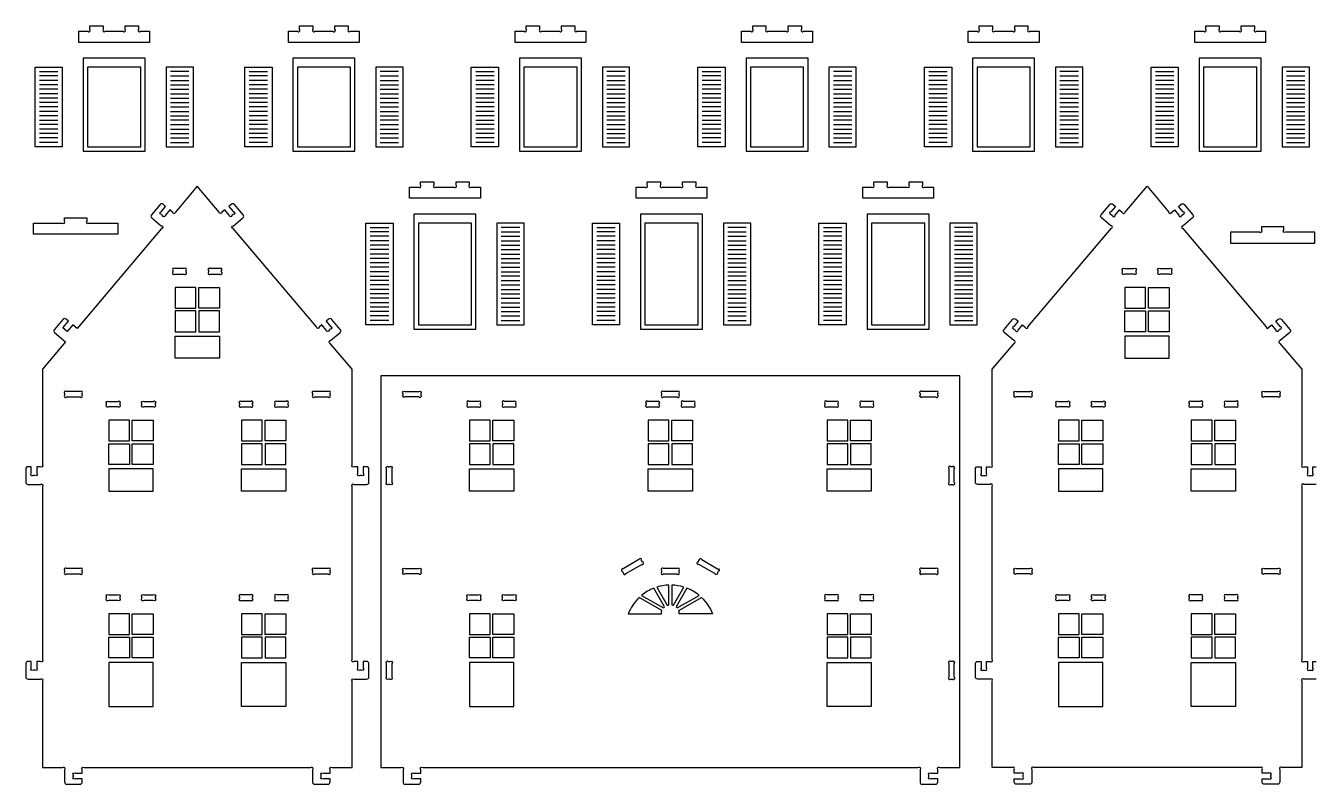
# Model space of a CAD drawing. Extents: x 7608.8 to 7696.2, y 648.4 to 713.
# Drawn here: x 7608.8 to 7667.1, y 678.5 to 712.8 of the extents above; entities that cross this region are included whole.
import ezdxf

# ---------------------------------------------------------------- set-up
doc = ezdxf.new("R2010")
doc.units = 0
doc.header["$MEASUREMENT"] = 0
doc.layers.add('LAYER1', color=18, linetype='CONTINUOUS')

msp = doc.modelspace()

# ---------------------------------------------------------------- linework, layer by layer
at = {"layer": 'LAYER1'}
for points in [[(7611.188, 712.058), (7611.188, 712.558), (7611.6, 712.558, 1), (7611.688, 712.647), (7611.688, 712.808), (7612.288, 712.808), (7612.288, 712.647, 1), (7612.376, 712.558), (7613.2, 712.558, 1), (7613.288, 712.647), (7613.288, 712.808), (7613.888, 712.808), (7613.888, 712.647, 1), (7613.976, 712.558), (7614.388, 712.558), (7614.388, 712.058)], [(7620.664, 712.058), (7620.664, 712.558), (7621.075, 712.558, 1), (7621.164, 712.647), (7621.164, 712.808), (7621.764, 712.808), (7621.764, 712.647, 1), (7621.852, 712.558), (7622.675, 712.558, 1), (7622.764, 712.647), (7622.764, 712.808), (7623.364, 712.808), (7623.364, 712.647, 1), (7623.452, 712.558), (7623.864, 712.558), (7623.864, 712.058)], [(7630.901, 712.058), (7630.901, 712.558), (7631.313, 712.558, 1), (7631.401, 712.647), (7631.401, 712.808), (7632.001, 712.808), (7632.001, 712.647, 1), (7632.09, 712.558), (7632.913, 712.558, 1), (7633.001, 712.647), (7633.001, 712.808), (7633.601, 712.808), (7633.601, 712.647, 1), (7633.69, 712.558), (7634.101, 712.558), (7634.101, 712.058)], [(7641.139, 712.058), (7641.139, 712.558), (7641.55, 712.558, 1), (7641.639, 712.647), (7641.639, 712.808), (7642.239, 712.808), (7642.239, 712.647, 1), (7642.327, 712.558), (7643.15, 712.558, 1), (7643.239, 712.647), (7643.239, 712.808), (7643.839, 712.808), (7643.839, 712.647, 1), (7643.927, 712.558), (7644.339, 712.558), (7644.339, 712.058)], [(7651.376, 712.058), (7651.376, 712.558), (7651.788, 712.558, 1), (7651.876, 712.647), (7651.876, 712.808), (7652.476, 712.808), (7652.476, 712.647, 1), (7652.565, 712.558), (7653.388, 712.558, 1), (7653.476, 712.647), (7653.476, 712.808), (7654.076, 712.808), (7654.076, 712.647, 1), (7654.165, 712.558), (7654.576, 712.558), (7654.576, 712.058)], [(7661.614, 712.058), (7661.614, 712.558), (7662.025, 712.558, 1), (7662.114, 712.647), (7662.114, 712.808), (7662.714, 712.808), (7662.714, 712.647, 1), (7662.802, 712.558), (7663.625, 712.558, 1), (7663.714, 712.647), (7663.714, 712.808), (7664.314, 712.808), (7664.314, 712.647, 1), (7664.402, 712.558), (7664.814, 712.558), (7664.814, 712.058)], [(7609.544, 697.283), (7609.544, 692.971, -1), (7609.455, 692.883), (7609.294, 692.883), (7609.294, 692.571, -1), (7609.205, 692.483), (7609.132, 692.483, -1), (7609.044, 692.571), (7609.044, 692.883), (7608.894, 692.883, 0.414214), (7608.794, 692.783), (7608.794, 692.183, 0.414214), (7608.894, 692.083), (7609.455, 692.083, -1), (7609.544, 691.994), (7609.544, 684.171, -1), (7609.455, 684.083), (7609.294, 684.083), (7609.294, 683.771, -1), (7609.205, 683.683), (7609.132, 683.683, -1), (7609.044, 683.771), (7609.044, 684.083), (7608.894, 684.083, 0.414214), (7608.794, 683.983), (7608.794, 683.383, 0.414214), (7608.894, 683.283), (7609.455, 683.283, -1), (7609.544, 683.194), (7609.544, 679.283), (7610.455, 679.283, -1), (7610.544, 679.194), (7610.544, 678.633, 0.414214), (7610.644, 678.533), (7611.244, 678.533, 0.414214), (7611.344, 678.633), (7611.344, 678.783), (7611.032, 678.783, -1), (7610.944, 678.871), (7610.944, 678.944, -1), (7611.032, 679.033), (7611.344, 679.033), (7611.344, 679.194, -1), (7611.432, 679.283), (7621.655, 679.283, -1), (7621.744, 679.194), (7621.744, 678.633, 0.414214), (7621.844, 678.533), (7622.444, 678.533, 0.414214), (7622.544, 678.633), (7622.544, 678.783), (7622.232, 678.783, -1), (7622.144, 678.871), (7622.144, 678.944, -1), (7622.232, 679.033), (7622.544, 679.033), (7622.544, 679.194, -1), (7622.632, 679.283), (7623.544, 679.283), (7623.544, 683.194, -1), (7623.632, 683.283), (7624.194, 683.283, 0.414214), (7624.294, 683.383), (7624.294, 683.983, 0.414214), (7624.194, 684.083), (7624.044, 684.083), (7624.044, 683.771, -1), (7623.955, 683.683), (7623.882, 683.683, -1), (7623.794, 683.771), (7623.794, 684.083), (7623.632, 684.083, -1), (7623.544, 684.171), (7623.544, 691.994, -1), (7623.632, 692.083), (7624.194, 692.083, 0.414214), (7624.294, 692.183), (7624.294, 692.783, 0.414214), (7624.194, 692.883), (7624.044, 692.883), (7624.044, 692.571, -1), (7623.955, 692.483), (7623.882, 692.483, -1), (7623.794, 692.571), (7623.794, 692.883), (7623.632, 692.883, -1), (7623.544, 692.971), (7623.544, 697.283), (7622.552, 698.455, -1), (7622.563, 698.58), (7622.991, 698.942, 0.414214), (7623.003, 699.083), (7622.616, 699.542, 0.414214), (7622.475, 699.553), (7622.36, 699.457), (7622.562, 699.219, -1), (7622.551, 699.094), (7622.495, 699.047, -1), (7622.371, 699.057), (7622.169, 699.295), (7622.046, 699.191, -1), (7621.922, 699.201), (7618.166, 703.644, -1), (7618.176, 703.768), (7618.605, 704.131, 0.414214), (7618.617, 704.272), (7618.229, 704.73, 0.414214), (7618.088, 704.742), (7617.974, 704.645), (7618.175, 704.407, -1), (7618.165, 704.282), (7618.109, 704.235, -1), (7617.984, 704.246), (7617.783, 704.484), (7617.659, 704.379, -1), (7617.535, 704.39), (7616.544, 705.562), (7615.552, 704.39, -1), (7615.428, 704.379), (7615.304, 704.484), (7615.103, 704.246, -1), (7614.978, 704.235), (7614.923, 704.282, -1), (7614.912, 704.407), (7615.113, 704.645), (7614.999, 704.742, 0.414214), (7614.858, 704.73), (7614.47, 704.272, 0.414214), (7614.482, 704.131), (7614.911, 703.768, -1), (7614.922, 703.644), (7611.108, 699.134), (7610.918, 699.295), (7610.659, 698.99), (7610.468, 699.151), (7610.727, 699.457), (7610.612, 699.553, 0.414214), (7610.471, 699.542), (7610.084, 699.083, 0.414214), (7610.096, 698.942), (7610.592, 698.523)], [(7626.134, 705.013), (7626.134, 705.513), (7626.546, 705.513, 1), (7626.634, 705.602), (7626.634, 705.763), (7627.234, 705.763), (7627.234, 705.602, 1), (7627.322, 705.513), (7628.146, 705.513, 1), (7628.234, 705.602), (7628.234, 705.763), (7628.834, 705.763), (7628.834, 705.602, 1), (7628.922, 705.513), (7629.334, 705.513), (7629.334, 705.013)], [(7636.371, 705.013), (7636.371, 705.513), (7636.783, 705.513, 1), (7636.871, 705.602), (7636.871, 705.763), (7637.471, 705.763), (7637.471, 705.602, 1), (7637.56, 705.513), (7638.383, 705.513, 1), (7638.471, 705.602), (7638.471, 705.763), (7639.071, 705.763), (7639.071, 705.602, 1), (7639.16, 705.513), (7639.571, 705.513), (7639.571, 705.013)], [(7646.609, 705.013), (7646.609, 705.513), (7647.02, 705.513, 1), (7647.109, 705.602), (7647.109, 705.763), (7647.709, 705.763), (7647.709, 705.602, 1), (7647.797, 705.513), (7648.62, 705.513, 1), (7648.709, 705.602), (7648.709, 705.763), (7649.309, 705.763), (7649.309, 705.602, 1), (7649.397, 705.513), (7649.809, 705.513), (7649.809, 705.013)], [(7609.14, 703.886), (7610.457, 703.886, 1), (7610.546, 703.974), (7610.546, 704.136), (7611.546, 704.136), (7611.546, 703.974, 1), (7611.634, 703.886), (7612.951, 703.886), (7612.951, 703.386), (7609.14, 703.386)], [(7667.036, 703.477), (7665.719, 703.477, -1), (7665.631, 703.566), (7665.631, 703.727), (7664.631, 703.727), (7664.631, 703.566, -1), (7664.542, 703.477), (7663.225, 703.477), (7663.225, 702.977), (7667.036, 702.977)], [(7615.532, 701.583), (7615.955, 701.583, 1), (7616.044, 701.671), (7616.044, 701.744, 1), (7615.955, 701.833), (7615.532, 701.833, 1), (7615.444, 701.744), (7615.444, 701.671, 1)], [(7617.132, 701.583), (7617.555, 701.583, 1), (7617.644, 701.671), (7617.644, 701.744, 1), (7617.555, 701.833), (7617.132, 701.833, 1), (7617.044, 701.744), (7617.044, 701.671, 1)], [(7658.443, 701.833), (7658.866, 701.833, -1), (7658.955, 701.744), (7658.955, 701.671, -1), (7658.866, 701.583), (7658.443, 701.583, -1), (7658.355, 701.671), (7658.355, 701.744, -1)], [(7660.043, 701.833), (7660.466, 701.833, -1), (7660.555, 701.744), (7660.555, 701.671, -1), (7660.466, 701.583), (7660.043, 701.583, -1), (7659.955, 701.671), (7659.955, 701.744, -1)], [(7649.898, 678.533, 0.414214), (7649.998, 678.633), (7649.998, 678.783), (7649.687, 678.783, -1), (7649.598, 678.871), (7649.598, 678.944, -1), (7649.687, 679.033), (7649.998, 679.033), (7649.998, 679.194, -1), (7650.087, 679.283), (7650.998, 679.283), (7650.998, 696.987), (7624.838, 696.987), (7624.838, 679.283), (7625.75, 679.283, -1), (7625.838, 679.194), (7625.838, 678.633, 0.414214), (7625.938, 678.533), (7626.538, 678.533, 0.414214), (7626.638, 678.633), (7626.638, 678.783), (7626.327, 678.783, -1), (7626.238, 678.871), (7626.238, 678.944, -1), (7626.327, 679.033), (7626.638, 679.033), (7626.638, 679.194, -1), (7626.727, 679.283), (7649.11, 679.283, -1), (7649.198, 679.194), (7649.198, 678.633, 0.414214), (7649.298, 678.533)], [(7610.632, 696.033), (7611.255, 696.033, 1), (7611.344, 696.121), (7611.344, 696.194, 1), (7611.255, 696.283), (7610.632, 696.283, 1), (7610.544, 696.194), (7610.544, 696.121, 1)], [(7621.744, 696.194), (7621.744, 696.121, 1), (7621.832, 696.033), (7622.455, 696.033, 1), (7622.544, 696.121), (7622.544, 696.194, 1), (7622.455, 696.283), (7621.832, 696.283, 1)], [(7626.55, 696.033), (7625.927, 696.033, -1), (7625.838, 696.121), (7625.838, 696.194, -1), (7625.927, 696.283), (7626.55, 696.283, -1), (7626.638, 696.194), (7626.638, 696.121, -1)], [(7637.607, 696.033), (7638.23, 696.033, 1), (7638.318, 696.121), (7638.318, 696.194, 1), (7638.23, 696.283), (7637.607, 696.283, 1), (7637.518, 696.194), (7637.518, 696.121, 1)], [(7649.287, 696.033), (7649.91, 696.033, 1), (7649.998, 696.121), (7649.998, 696.194, 1), (7649.91, 696.283), (7649.287, 696.283, 1), (7649.198, 696.194), (7649.198, 696.121, 1)], [(7654.166, 696.033), (7653.543, 696.033, -1), (7653.455, 696.121), (7653.455, 696.194, -1), (7653.543, 696.283), (7654.166, 696.283, -1), (7654.255, 696.194), (7654.255, 696.121, -1)], [(7664.743, 696.283), (7665.366, 696.283, -1), (7665.455, 696.194), (7665.455, 696.121, -1), (7665.366, 696.033), (7664.743, 696.033, -1), (7664.655, 696.121), (7664.655, 696.194, -1)], [(7612.532, 695.833), (7612.955, 695.833, -1), (7613.044, 695.744), (7613.044, 695.671, -1), (7612.955, 695.583), (7612.532, 695.583, -1), (7612.444, 695.671), (7612.444, 695.744, -1)], [(7614.132, 695.833), (7614.555, 695.833, -1), (7614.644, 695.744), (7614.644, 695.671, -1), (7614.555, 695.583), (7614.132, 695.583, -1), (7614.044, 695.671), (7614.044, 695.744, -1)], [(7618.532, 695.583), (7618.955, 695.583, 1), (7619.044, 695.671), (7619.044, 695.744, 1), (7618.955, 695.833), (7618.532, 695.833, 1), (7618.444, 695.744), (7618.444, 695.671, 1)], [(7620.132, 695.583), (7620.555, 695.583, 1), (7620.644, 695.671), (7620.644, 695.744, 1), (7620.555, 695.833), (7620.132, 695.833, 1), (7620.044, 695.744), (7620.044, 695.671, 1)], [(7628.827, 695.583), (7629.25, 695.583, 1), (7629.338, 695.671), (7629.338, 695.744, 1), (7629.25, 695.833), (7628.827, 695.833, 1), (7628.738, 695.744), (7628.738, 695.671, 1)], [(7630.427, 695.583), (7630.85, 695.583, 1), (7630.938, 695.671), (7630.938, 695.744, 1), (7630.85, 695.833), (7630.427, 695.833, 1), (7630.338, 695.744), (7630.338, 695.671, 1)], [(7636.907, 695.583), (7637.33, 695.583, 1), (7637.418, 695.671), (7637.418, 695.744, 1), (7637.33, 695.833), (7636.907, 695.833, 1), (7636.818, 695.744), (7636.818, 695.671, 1)], [(7638.507, 695.583), (7638.93, 695.583, 1), (7639.018, 695.671), (7639.018, 695.744, 1), (7638.93, 695.833), (7638.507, 695.833, 1), (7638.418, 695.744), (7638.418, 695.671, 1)], [(7644.898, 695.744), (7644.898, 695.671, 1), (7644.987, 695.583), (7645.41, 695.583, 1), (7645.498, 695.671), (7645.498, 695.744, 1), (7645.41, 695.833), (7644.987, 695.833, 1)], [(7646.587, 695.583), (7647.01, 695.583, 1), (7647.098, 695.671), (7647.098, 695.744, 1), (7647.01, 695.833), (7646.587, 695.833, 1), (7646.498, 695.744), (7646.498, 695.671, 1)], [(7655.443, 695.833), (7655.866, 695.833, -1), (7655.955, 695.744), (7655.955, 695.671, -1), (7655.866, 695.583), (7655.443, 695.583, -1), (7655.355, 695.671), (7655.355, 695.744, -1)], [(7657.043, 695.833), (7657.466, 695.833, -1), (7657.555, 695.744), (7657.555, 695.671, -1), (7657.466, 695.583), (7657.043, 695.583, -1), (7656.955, 695.671), (7656.955, 695.744, -1)], [(7661.443, 695.583), (7661.866, 695.583, 1), (7661.955, 695.671), (7661.955, 695.744, 1), (7661.866, 695.833), (7661.443, 695.833, 1), (7661.355, 695.744), (7661.355, 695.671, 1)], [(7663.043, 695.583), (7663.466, 695.583, 1), (7663.555, 695.671), (7663.555, 695.744, 1), (7663.466, 695.833), (7663.043, 695.833, 1), (7662.955, 695.744), (7662.955, 695.671, 1)], [(7625.338, 692.794), (7625.338, 692.171, -1), (7625.25, 692.083), (7625.177, 692.083, -1), (7625.088, 692.171), (7625.088, 692.794, -1), (7625.177, 692.883), (7625.25, 692.883, -1)], [(7650.498, 692.794), (7650.498, 692.171, 1), (7650.587, 692.083), (7650.66, 692.083, 1), (7650.748, 692.171), (7650.748, 692.794, 1), (7650.66, 692.883), (7650.587, 692.883, 1)], [(7636.5, 688.682), (7635.787, 688.271, 1), (7635.754, 688.15), (7635.791, 688.087, 1), (7635.912, 688.054), (7636.625, 688.466, 1), (7636.657, 688.587), (7636.621, 688.65, 1)], [(7639.337, 688.682), (7640.05, 688.271, -1), (7640.082, 688.15), (7640.046, 688.087, -1), (7639.925, 688.054), (7639.212, 688.466, -1), (7639.179, 688.587), (7639.216, 688.65, -1)], [(7610.632, 688.033), (7611.255, 688.033, 1), (7611.344, 688.121), (7611.344, 688.194, 1), (7611.255, 688.283), (7610.632, 688.283, 1), (7610.544, 688.194), (7610.544, 688.121, 1)], [(7621.744, 688.194), (7621.744, 688.121, 1), (7621.832, 688.033), (7622.455, 688.033, 1), (7622.544, 688.121), (7622.544, 688.194, 1), (7622.455, 688.283), (7621.832, 688.283, 1)], [(7626.55, 688.033), (7625.927, 688.033, -1), (7625.838, 688.121), (7625.838, 688.194, -1), (7625.927, 688.283), (7626.55, 688.283, -1), (7626.638, 688.194), (7626.638, 688.121, -1)], [(7637.607, 688.033), (7638.23, 688.033, 1), (7638.318, 688.121), (7638.318, 688.194, 1), (7638.23, 688.283), (7637.607, 688.283, 1), (7637.518, 688.194), (7637.518, 688.121, 1)], [(7649.287, 688.033), (7649.91, 688.033, 1), (7649.998, 688.121), (7649.998, 688.194, 1), (7649.91, 688.283), (7649.287, 688.283, 1), (7649.198, 688.194), (7649.198, 688.121, 1)], [(7653.543, 688.283), (7654.166, 688.283, -1), (7654.255, 688.194), (7654.255, 688.121, -1), (7654.166, 688.033), (7653.543, 688.033, -1), (7653.455, 688.121), (7653.455, 688.194, -1)], [(7664.743, 688.283), (7665.366, 688.283, -1), (7665.455, 688.194), (7665.455, 688.121, -1), (7665.366, 688.033), (7664.743, 688.033, -1), (7664.655, 688.121), (7664.655, 688.194, -1)], [(7637.78, 686.618, -0.044025), (7637.848, 686.637), (7637.848, 687.532, 0.067701), (7637.306, 687.439)], [(7637.988, 687.532), (7637.988, 686.637, -0.044025), (7638.057, 686.618), (7638.531, 687.439, 0.067701)], [(7612.532, 687.088), (7612.955, 687.088, -1), (7613.044, 687), (7613.044, 686.926, -1), (7612.955, 686.838), (7612.532, 686.838, -1), (7612.444, 686.926), (7612.444, 687, -1)], [(7614.132, 687.088), (7614.555, 687.088, -1), (7614.644, 687), (7614.644, 686.926, -1), (7614.555, 686.838), (7614.132, 686.838, -1), (7614.044, 686.926), (7614.044, 687, -1)], [(7618.532, 686.838), (7618.955, 686.838, 1), (7619.044, 686.926), (7619.044, 687, 1), (7618.955, 687.088), (7618.532, 687.088, 1), (7618.444, 687), (7618.444, 686.926, 1)], [(7620.555, 687.088), (7620.132, 687.088, 1), (7620.044, 687), (7620.044, 686.926, 1), (7620.132, 686.838), (7620.555, 686.838, 1), (7620.644, 686.926), (7620.644, 687, 1)], [(7628.827, 687.088), (7629.25, 687.088, -1), (7629.338, 687), (7629.338, 686.926, -1), (7629.25, 686.838), (7628.827, 686.838, -1), (7628.738, 686.926), (7628.738, 687, -1)], [(7630.427, 687.088), (7630.85, 687.088, -1), (7630.938, 687), (7630.938, 686.926, -1), (7630.85, 686.838), (7630.427, 686.838, -1), (7630.338, 686.926), (7630.338, 687, -1)], [(7637.538, 686.377), (7636.511, 686.97, 0.109311), (7636.018, 686.238), (7637.514, 686.238, -0.087672)], [(7636.621, 687.068), (7637.608, 686.498, -0.044025), (7637.658, 686.548), (7637.172, 687.391, 0.078675)], [(7638.665, 687.391), (7638.178, 686.548, -0.044025), (7638.229, 686.498), (7639.215, 687.068, 0.078675)], [(7639.818, 686.238), (7638.323, 686.238, 0.087672), (7638.299, 686.377), (7639.326, 686.97, -0.109311)], [(7645.41, 687.088), (7644.987, 687.088, 1), (7644.898, 687), (7644.898, 686.926, 1), (7644.987, 686.838), (7645.41, 686.838, 1), (7645.498, 686.926), (7645.498, 687, 1)], [(7646.587, 686.838), (7647.01, 686.838, 1), (7647.098, 686.926), (7647.098, 687, 1), (7647.01, 687.088), (7646.587, 687.088, 1), (7646.498, 687), (7646.498, 686.926, 1)], [(7655.866, 686.838), (7655.443, 686.838, -1), (7655.355, 686.926), (7655.355, 687, -1), (7655.443, 687.088), (7655.866, 687.088, -1), (7655.955, 687), (7655.955, 686.926, -1)], [(7657.043, 687.088), (7657.466, 687.088, -1), (7657.555, 687), (7657.555, 686.926, -1), (7657.466, 686.838), (7657.043, 686.838, -1), (7656.955, 686.926), (7656.955, 687, -1)], [(7661.443, 686.838), (7661.866, 686.838, 1), (7661.955, 686.926), (7661.955, 687, 1), (7661.866, 687.088), (7661.443, 687.088, 1), (7661.355, 687), (7661.355, 686.926, 1)], [(7663.466, 687.088), (7663.043, 687.088, 1), (7662.955, 687), (7662.955, 686.926, 1), (7663.043, 686.838), (7663.466, 686.838, 1), (7663.555, 686.926), (7663.555, 687, 1)], [(7625.338, 683.994), (7625.338, 683.371, -1), (7625.25, 683.283), (7625.177, 683.283, -1), (7625.088, 683.371), (7625.088, 683.994, -1), (7625.177, 684.083), (7625.25, 684.083, -1)], [(7650.498, 683.994), (7650.498, 683.371, 1), (7650.587, 683.283), (7650.66, 683.283, 1), (7650.748, 683.371), (7650.748, 683.994, 1), (7650.66, 684.083), (7650.587, 684.083, 1)]]:
    msp.add_lwpolyline(points, format="xyb", close=True, dxfattribs=at)
for points in [[(7609.211, 710.94), (7610.444, 710.94), (7610.444, 707.34), (7609.211, 707.34)], [(7614.188, 711.34), (7611.388, 711.34), (7611.388, 707.14), (7614.188, 707.14)], [(7613.988, 710.94), (7611.588, 710.94), (7611.588, 707.34), (7613.988, 707.34)], [(7616.365, 710.94), (7615.132, 710.94), (7615.132, 707.34), (7616.365, 707.34)], [(7618.687, 710.94), (7619.92, 710.94), (7619.92, 707.34), (7618.687, 707.34)], [(7623.664, 711.34), (7620.864, 711.34), (7620.864, 707.14), (7623.664, 707.14)], [(7623.464, 710.94), (7621.064, 710.94), (7621.064, 707.34), (7623.464, 707.34)], [(7625.841, 710.94), (7624.608, 710.94), (7624.608, 707.34), (7625.841, 707.34)], [(7628.925, 710.94), (7630.157, 710.94), (7630.157, 707.34), (7628.925, 707.34)], [(7633.901, 711.34), (7631.101, 711.34), (7631.101, 707.14), (7633.901, 707.14)], [(7633.701, 710.94), (7631.301, 710.94), (7631.301, 707.34), (7633.701, 707.34)], [(7636.078, 710.94), (7634.845, 710.94), (7634.845, 707.34), (7636.078, 707.34)], [(7639.162, 710.94), (7640.395, 710.94), (7640.395, 707.34), (7639.162, 707.34)], [(7644.139, 711.34), (7641.339, 711.34), (7641.339, 707.14), (7644.139, 707.14)], [(7643.939, 710.94), (7641.539, 710.94), (7641.539, 707.34), (7643.939, 707.34)], [(7646.315, 710.94), (7645.083, 710.94), (7645.083, 707.34), (7646.315, 707.34)], [(7649.399, 710.94), (7650.632, 710.94), (7650.632, 707.34), (7649.399, 707.34)], [(7654.376, 711.34), (7651.576, 711.34), (7651.576, 707.14), (7654.376, 707.14)], [(7654.176, 710.94), (7651.776, 710.94), (7651.776, 707.34), (7654.176, 707.34)], [(7656.553, 710.94), (7655.32, 710.94), (7655.32, 707.34), (7656.553, 707.34)], [(7659.637, 710.94), (7660.869, 710.94), (7660.869, 707.34), (7659.637, 707.34)], [(7664.614, 711.34), (7661.814, 711.34), (7661.814, 707.14), (7664.614, 707.14)], [(7664.414, 710.94), (7662.014, 710.94), (7662.014, 707.34), (7664.414, 707.34)], [(7666.79, 710.94), (7665.558, 710.94), (7665.558, 707.34), (7666.79, 707.34)], [(7624.157, 703.894), (7625.39, 703.894), (7625.39, 699.294), (7624.157, 699.294)], [(7629.134, 704.294), (7626.334, 704.294), (7626.334, 699.094), (7629.134, 699.094)], [(7628.934, 703.894), (7626.534, 703.894), (7626.534, 699.294), (7628.934, 699.294)], [(7631.311, 703.894), (7630.078, 703.894), (7630.078, 699.294), (7631.311, 699.294)], [(7634.395, 703.894), (7635.627, 703.894), (7635.627, 699.294), (7634.395, 699.294)], [(7639.371, 704.294), (7636.571, 704.294), (7636.571, 699.094), (7639.371, 699.094)], [(7639.171, 703.894), (7636.771, 703.894), (7636.771, 699.294), (7639.171, 699.294)], [(7641.548, 703.894), (7640.316, 703.894), (7640.316, 699.294), (7641.548, 699.294)], [(7644.632, 703.894), (7645.865, 703.894), (7645.865, 699.294), (7644.632, 699.294)], [(7649.609, 704.294), (7646.809, 704.294), (7646.809, 699.094), (7649.609, 699.094)], [(7649.409, 703.894), (7647.009, 703.894), (7647.009, 699.294), (7649.409, 699.294)], [(7651.786, 703.894), (7650.553, 703.894), (7650.553, 699.294), (7651.786, 699.294)], [(7616.481, 700.045), (7616.481, 700.983), (7615.544, 700.983), (7615.544, 700.045)], [(7616.606, 700.983), (7617.544, 700.983), (7617.544, 700.045), (7616.606, 700.045)], [(7659.392, 700.983), (7658.455, 700.983), (7658.455, 700.045), (7659.392, 700.045)], [(7659.517, 700.045), (7659.517, 700.983), (7660.455, 700.983), (7660.455, 700.045)], [(7615.544, 698.983), (7616.481, 698.983), (7616.481, 699.92), (7615.544, 699.92)], [(7617.544, 698.983), (7617.544, 699.92), (7616.606, 699.92), (7616.606, 698.983)], [(7658.455, 698.983), (7658.455, 699.92), (7659.392, 699.92), (7659.392, 698.983)], [(7660.455, 698.983), (7659.517, 698.983), (7659.517, 699.92), (7660.455, 699.92)], [(7617.544, 697.783), (7615.544, 697.783), (7615.544, 698.783), (7617.544, 698.783)], [(7658.455, 697.783), (7660.455, 697.783), (7660.455, 698.783), (7658.455, 698.783)], [(7613.481, 694.983), (7612.544, 694.983), (7612.544, 694.045), (7613.481, 694.045)], [(7613.606, 694.045), (7613.606, 694.983), (7614.544, 694.983), (7614.544, 694.045)], [(7619.481, 694.045), (7619.481, 694.983), (7618.544, 694.983), (7618.544, 694.045)], [(7619.606, 694.983), (7620.544, 694.983), (7620.544, 694.045), (7619.606, 694.045)], [(7629.776, 694.045), (7629.776, 694.983), (7628.838, 694.983), (7628.838, 694.045)], [(7629.901, 694.983), (7630.838, 694.983), (7630.838, 694.045), (7629.901, 694.045)], [(7637.856, 694.045), (7637.856, 694.983), (7636.918, 694.983), (7636.918, 694.045)], [(7637.981, 694.983), (7638.918, 694.983), (7638.918, 694.045), (7637.981, 694.045)], [(7645.936, 694.045), (7645.936, 694.983), (7644.998, 694.983), (7644.998, 694.045)], [(7646.061, 694.983), (7646.998, 694.983), (7646.998, 694.045), (7646.061, 694.045)], [(7656.392, 694.983), (7655.455, 694.983), (7655.455, 694.045), (7656.392, 694.045)], [(7656.517, 694.045), (7656.517, 694.983), (7657.455, 694.983), (7657.455, 694.045)], [(7662.392, 694.045), (7662.392, 694.983), (7661.455, 694.983), (7661.455, 694.045)], [(7662.517, 694.983), (7663.455, 694.983), (7663.455, 694.045), (7662.517, 694.045)], [(7612.544, 692.983), (7612.544, 693.92), (7613.481, 693.92), (7613.481, 692.983)], [(7614.544, 692.983), (7613.606, 692.983), (7613.606, 693.92), (7614.544, 693.92)], [(7618.544, 692.983), (7619.481, 692.983), (7619.481, 693.92), (7618.544, 693.92)], [(7620.544, 692.983), (7620.544, 693.92), (7619.606, 693.92), (7619.606, 692.983)], [(7628.838, 692.983), (7629.776, 692.983), (7629.776, 693.92), (7628.838, 693.92)], [(7630.838, 692.983), (7630.838, 693.92), (7629.901, 693.92), (7629.901, 692.983)], [(7636.918, 692.983), (7637.856, 692.983), (7637.856, 693.92), (7636.918, 693.92)], [(7638.918, 692.983), (7638.918, 693.92), (7637.981, 693.92), (7637.981, 692.983)], [(7644.998, 692.983), (7645.936, 692.983), (7645.936, 693.92), (7644.998, 693.92)], [(7646.998, 692.983), (7646.998, 693.92), (7646.061, 693.92), (7646.061, 692.983)], [(7655.455, 692.983), (7655.455, 693.92), (7656.392, 693.92), (7656.392, 692.983)], [(7657.455, 692.983), (7656.517, 692.983), (7656.517, 693.92), (7657.455, 693.92)], [(7661.455, 692.983), (7662.392, 692.983), (7662.392, 693.92), (7661.455, 693.92)], [(7663.455, 692.983), (7663.455, 693.92), (7662.517, 693.92), (7662.517, 692.983)], [(7612.544, 691.783), (7614.544, 691.783), (7614.544, 692.783), (7612.544, 692.783)], [(7620.544, 691.783), (7618.544, 691.783), (7618.544, 692.783), (7620.544, 692.783)], [(7630.838, 691.783), (7628.838, 691.783), (7628.838, 692.783), (7630.838, 692.783)], [(7638.918, 691.783), (7636.918, 691.783), (7636.918, 692.783), (7638.918, 692.783)], [(7646.998, 691.783), (7644.998, 691.783), (7644.998, 692.783), (7646.998, 692.783)], [(7655.455, 691.783), (7657.455, 691.783), (7657.455, 692.783), (7655.455, 692.783)], [(7663.455, 691.783), (7661.455, 691.783), (7661.455, 692.783), (7663.455, 692.783)], [(7613.481, 686.238), (7612.544, 686.238), (7612.544, 685.301), (7613.481, 685.301)], [(7613.606, 685.301), (7613.606, 686.238), (7614.544, 686.238), (7614.544, 685.301)], [(7619.481, 685.301), (7619.481, 686.238), (7618.544, 686.238), (7618.544, 685.301)], [(7619.606, 686.238), (7620.544, 686.238), (7620.544, 685.301), (7619.606, 685.301)], [(7629.776, 686.238), (7628.838, 686.238), (7628.838, 685.301), (7629.776, 685.301)], [(7629.901, 685.301), (7629.901, 686.238), (7630.838, 686.238), (7630.838, 685.301)], [(7645.936, 685.301), (7645.936, 686.238), (7644.998, 686.238), (7644.998, 685.301)], [(7646.061, 686.238), (7646.998, 686.238), (7646.998, 685.301), (7646.061, 685.301)], [(7656.392, 686.238), (7655.455, 686.238), (7655.455, 685.301), (7656.392, 685.301)], [(7656.517, 685.301), (7656.517, 686.238), (7657.455, 686.238), (7657.455, 685.301)], [(7662.392, 685.301), (7662.392, 686.238), (7661.455, 686.238), (7661.455, 685.301)], [(7662.517, 686.238), (7663.455, 686.238), (7663.455, 685.301), (7662.517, 685.301)], [(7612.544, 684.238), (7612.544, 685.176), (7613.481, 685.176), (7613.481, 684.238)], [(7614.544, 684.238), (7613.606, 684.238), (7613.606, 685.176), (7614.544, 685.176)], [(7618.544, 684.238), (7619.481, 684.238), (7619.481, 685.176), (7618.544, 685.176)], [(7620.544, 684.238), (7620.544, 685.176), (7619.606, 685.176), (7619.606, 684.238)], [(7628.838, 684.238), (7628.838, 685.176), (7629.776, 685.176), (7629.776, 684.238)], [(7630.838, 684.238), (7629.901, 684.238), (7629.901, 685.176), (7630.838, 685.176)], [(7644.998, 684.238), (7645.936, 684.238), (7645.936, 685.176), (7644.998, 685.176)], [(7646.998, 684.238), (7646.998, 685.176), (7646.061, 685.176), (7646.061, 684.238)], [(7655.455, 684.238), (7655.455, 685.176), (7656.392, 685.176), (7656.392, 684.238)], [(7657.455, 684.238), (7656.517, 684.238), (7656.517, 685.176), (7657.455, 685.176)], [(7661.455, 684.238), (7662.392, 684.238), (7662.392, 685.176), (7661.455, 685.176)], [(7663.455, 684.238), (7663.455, 685.176), (7662.517, 685.176), (7662.517, 684.238)], [(7612.544, 682.038), (7614.544, 682.038), (7614.544, 684.038), (7612.544, 684.038)], [(7620.544, 682.038), (7618.544, 682.038), (7618.544, 684.038), (7620.544, 684.038)], [(7628.838, 682.038), (7630.838, 682.038), (7630.838, 684.038), (7628.838, 684.038)], [(7646.998, 682.038), (7644.998, 682.038), (7644.998, 684.038), (7646.998, 684.038)], [(7655.455, 682.038), (7657.455, 682.038), (7657.455, 684.038), (7655.455, 684.038)], [(7663.455, 682.038), (7661.455, 682.038), (7661.455, 684.038), (7663.455, 684.038)]]:
    msp.add_lwpolyline(points, close=True, dxfattribs=at)
for points in [[(7609.411, 710.74), (7610.244, 710.74)], [(7610.244, 710.54), (7609.411, 710.54)], [(7610.244, 710.34), (7609.411, 710.34)], [(7616.165, 710.74), (7615.332, 710.74)], [(7615.332, 710.54), (7616.165, 710.54)], [(7615.332, 710.34), (7616.165, 710.34)], [(7618.887, 710.74), (7619.72, 710.74)], [(7619.72, 710.54), (7618.887, 710.54)], [(7619.72, 710.34), (7618.887, 710.34)], [(7625.641, 710.74), (7624.808, 710.74)], [(7624.808, 710.54), (7625.641, 710.54)], [(7624.808, 710.34), (7625.641, 710.34)], [(7629.125, 710.74), (7629.957, 710.74)], [(7629.957, 710.54), (7629.125, 710.54)], [(7629.957, 710.34), (7629.125, 710.34)], [(7635.878, 710.74), (7635.045, 710.74)], [(7635.045, 710.54), (7635.878, 710.54)], [(7635.045, 710.34), (7635.878, 710.34)], [(7639.362, 710.74), (7640.195, 710.74)], [(7640.195, 710.54), (7639.362, 710.54)], [(7640.195, 710.34), (7639.362, 710.34)], [(7646.115, 710.74), (7645.283, 710.74)], [(7645.283, 710.54), (7646.115, 710.54)], [(7645.283, 710.34), (7646.115, 710.34)], [(7649.599, 710.74), (7650.432, 710.74)], [(7650.432, 710.54), (7649.599, 710.54)], [(7650.432, 710.34), (7649.599, 710.34)], [(7656.353, 710.74), (7655.52, 710.74)], [(7655.52, 710.54), (7656.353, 710.54)], [(7655.52, 710.34), (7656.353, 710.34)], [(7659.837, 710.74), (7660.669, 710.74)], [(7660.669, 710.54), (7659.837, 710.54)], [(7660.669, 710.34), (7659.837, 710.34)], [(7666.59, 710.74), (7665.758, 710.74)], [(7665.758, 710.54), (7666.59, 710.54)], [(7665.758, 710.34), (7666.59, 710.34)], [(7610.244, 710.14), (7609.411, 710.14)], [(7610.244, 709.94), (7609.411, 709.94)], [(7610.244, 709.74), (7609.411, 709.74)], [(7615.332, 710.14), (7616.165, 710.14)], [(7615.332, 709.94), (7616.165, 709.94)], [(7615.332, 709.74), (7616.165, 709.74)], [(7619.72, 710.14), (7618.887, 710.14)], [(7619.72, 709.94), (7618.887, 709.94)], [(7619.72, 709.74), (7618.887, 709.74)], [(7624.808, 710.14), (7625.641, 710.14)], [(7624.808, 709.94), (7625.641, 709.94)], [(7624.808, 709.74), (7625.641, 709.74)], [(7629.957, 710.14), (7629.125, 710.14)], [(7629.957, 709.94), (7629.125, 709.94)], [(7629.957, 709.74), (7629.125, 709.74)], [(7635.045, 710.14), (7635.878, 710.14)], [(7635.045, 709.94), (7635.878, 709.94)], [(7635.045, 709.74), (7635.878, 709.74)], [(7640.195, 710.14), (7639.362, 710.14)], [(7640.195, 709.94), (7639.362, 709.94)], [(7640.195, 709.74), (7639.362, 709.74)], [(7645.283, 710.14), (7646.115, 710.14)], [(7645.283, 709.94), (7646.115, 709.94)], [(7645.283, 709.74), (7646.115, 709.74)], [(7650.432, 710.14), (7649.599, 710.14)], [(7650.432, 709.94), (7649.599, 709.94)], [(7650.432, 709.74), (7649.599, 709.74)], [(7655.52, 710.14), (7656.353, 710.14)], [(7655.52, 709.94), (7656.353, 709.94)], [(7655.52, 709.74), (7656.353, 709.74)], [(7660.669, 710.14), (7659.837, 710.14)], [(7660.669, 709.94), (7659.837, 709.94)], [(7660.669, 709.74), (7659.837, 709.74)], [(7665.758, 710.14), (7666.59, 710.14)], [(7665.758, 709.94), (7666.59, 709.94)], [(7665.758, 709.74), (7666.59, 709.74)], [(7610.244, 709.54), (7609.411, 709.54)], [(7610.244, 709.34), (7609.411, 709.34)], [(7610.244, 709.14), (7609.411, 709.14)], [(7615.332, 709.54), (7616.165, 709.54)], [(7615.332, 709.34), (7616.165, 709.34)], [(7615.332, 709.14), (7616.165, 709.14)], [(7619.72, 709.54), (7618.887, 709.54)], [(7619.72, 709.34), (7618.887, 709.34)], [(7619.72, 709.14), (7618.887, 709.14)], [(7624.808, 709.54), (7625.641, 709.54)], [(7624.808, 709.34), (7625.641, 709.34)], [(7624.808, 709.14), (7625.641, 709.14)], [(7629.957, 709.54), (7629.125, 709.54)], [(7629.957, 709.34), (7629.125, 709.34)], [(7629.957, 709.14), (7629.125, 709.14)], [(7635.045, 709.54), (7635.878, 709.54)], [(7635.045, 709.34), (7635.878, 709.34)], [(7635.045, 709.14), (7635.878, 709.14)], [(7640.195, 709.54), (7639.362, 709.54)], [(7640.195, 709.34), (7639.362, 709.34)], [(7640.195, 709.14), (7639.362, 709.14)], [(7645.283, 709.54), (7646.115, 709.54)], [(7645.283, 709.34), (7646.115, 709.34)], [(7645.283, 709.14), (7646.115, 709.14)], [(7650.432, 709.54), (7649.599, 709.54)], [(7650.432, 709.34), (7649.599, 709.34)], [(7650.432, 709.14), (7649.599, 709.14)], [(7655.52, 709.54), (7656.353, 709.54)], [(7655.52, 709.34), (7656.353, 709.34)], [(7655.52, 709.14), (7656.353, 709.14)], [(7660.669, 709.54), (7659.837, 709.54)], [(7660.669, 709.34), (7659.837, 709.34)], [(7660.669, 709.14), (7659.837, 709.14)], [(7665.758, 709.54), (7666.59, 709.54)], [(7665.758, 709.34), (7666.59, 709.34)], [(7665.758, 709.14), (7666.59, 709.14)], [(7610.244, 708.94), (7609.411, 708.94)], [(7610.244, 708.74), (7609.411, 708.74)], [(7609.411, 708.54), (7610.244, 708.54)], [(7615.332, 708.94), (7616.165, 708.94)], [(7615.332, 708.74), (7616.165, 708.74)], [(7616.165, 708.54), (7615.332, 708.54)], [(7619.72, 708.94), (7618.887, 708.94)], [(7619.72, 708.74), (7618.887, 708.74)], [(7618.887, 708.54), (7619.72, 708.54)], [(7624.808, 708.94), (7625.641, 708.94)], [(7624.808, 708.74), (7625.641, 708.74)], [(7625.641, 708.54), (7624.808, 708.54)], [(7629.957, 708.94), (7629.125, 708.94)], [(7629.957, 708.74), (7629.125, 708.74)], [(7629.125, 708.54), (7629.957, 708.54)], [(7635.045, 708.94), (7635.878, 708.94)], [(7635.045, 708.74), (7635.878, 708.74)], [(7635.878, 708.54), (7635.045, 708.54)], [(7640.195, 708.94), (7639.362, 708.94)], [(7640.195, 708.74), (7639.362, 708.74)], [(7639.362, 708.54), (7640.195, 708.54)], [(7645.283, 708.94), (7646.115, 708.94)], [(7645.283, 708.74), (7646.115, 708.74)], [(7646.115, 708.54), (7645.283, 708.54)], [(7650.432, 708.94), (7649.599, 708.94)], [(7650.432, 708.74), (7649.599, 708.74)], [(7649.599, 708.54), (7650.432, 708.54)], [(7655.52, 708.94), (7656.353, 708.94)], [(7655.52, 708.74), (7656.353, 708.74)], [(7656.353, 708.54), (7655.52, 708.54)], [(7660.669, 708.94), (7659.837, 708.94)], [(7660.669, 708.74), (7659.837, 708.74)], [(7659.837, 708.54), (7660.669, 708.54)], [(7665.758, 708.94), (7666.59, 708.94)], [(7665.758, 708.74), (7666.59, 708.74)], [(7666.59, 708.54), (7665.758, 708.54)], [(7610.244, 708.34), (7609.411, 708.34)], [(7610.244, 708.14), (7609.411, 708.14)], [(7610.244, 707.94), (7609.411, 707.94)], [(7615.332, 708.34), (7616.165, 708.34)], [(7615.332, 708.14), (7616.165, 708.14)], [(7615.332, 707.94), (7616.165, 707.94)], [(7619.72, 708.34), (7618.887, 708.34)], [(7619.72, 708.14), (7618.887, 708.14)], [(7619.72, 707.94), (7618.887, 707.94)], [(7624.808, 708.34), (7625.641, 708.34)], [(7624.808, 708.14), (7625.641, 708.14)], [(7624.808, 707.94), (7625.641, 707.94)], [(7629.957, 708.34), (7629.125, 708.34)], [(7629.957, 708.14), (7629.125, 708.14)], [(7629.957, 707.94), (7629.125, 707.94)], [(7635.045, 708.34), (7635.878, 708.34)], [(7635.045, 708.14), (7635.878, 708.14)], [(7635.045, 707.94), (7635.878, 707.94)], [(7640.195, 708.34), (7639.362, 708.34)], [(7640.195, 708.14), (7639.362, 708.14)], [(7640.195, 707.94), (7639.362, 707.94)], [(7645.283, 708.34), (7646.115, 708.34)], [(7645.283, 708.14), (7646.115, 708.14)], [(7645.283, 707.94), (7646.115, 707.94)], [(7650.432, 708.34), (7649.599, 708.34)], [(7650.432, 708.14), (7649.599, 708.14)], [(7650.432, 707.94), (7649.599, 707.94)], [(7655.52, 708.34), (7656.353, 708.34)], [(7655.52, 708.14), (7656.353, 708.14)], [(7655.52, 707.94), (7656.353, 707.94)], [(7660.669, 708.34), (7659.837, 708.34)], [(7660.669, 708.14), (7659.837, 708.14)], [(7660.669, 707.94), (7659.837, 707.94)], [(7665.758, 708.34), (7666.59, 708.34)], [(7665.758, 708.14), (7666.59, 708.14)], [(7665.758, 707.94), (7666.59, 707.94)], [(7610.244, 707.74), (7609.411, 707.74)], [(7610.244, 707.54), (7609.411, 707.54)], [(7615.332, 707.74), (7616.165, 707.74)], [(7615.332, 707.54), (7616.165, 707.54)], [(7619.72, 707.74), (7618.887, 707.74)], [(7619.72, 707.54), (7618.887, 707.54)], [(7624.808, 707.74), (7625.641, 707.74)], [(7624.808, 707.54), (7625.641, 707.54)], [(7629.957, 707.74), (7629.125, 707.74)], [(7629.957, 707.54), (7629.125, 707.54)], [(7635.045, 707.74), (7635.878, 707.74)], [(7635.045, 707.54), (7635.878, 707.54)], [(7640.195, 707.74), (7639.362, 707.74)], [(7640.195, 707.54), (7639.362, 707.54)], [(7645.283, 707.74), (7646.115, 707.74)], [(7645.283, 707.54), (7646.115, 707.54)], [(7650.432, 707.74), (7649.599, 707.74)], [(7650.432, 707.54), (7649.599, 707.54)], [(7655.52, 707.74), (7656.353, 707.74)], [(7655.52, 707.54), (7656.353, 707.54)], [(7660.669, 707.74), (7659.837, 707.74)], [(7660.669, 707.54), (7659.837, 707.54)], [(7665.758, 707.74), (7666.59, 707.74)], [(7665.758, 707.54), (7666.59, 707.54)], [(7624.357, 703.694), (7625.19, 703.694)], [(7625.19, 703.494), (7624.357, 703.494)], [(7625.19, 703.294), (7624.357, 703.294)], [(7631.111, 703.694), (7630.278, 703.694)], [(7630.278, 703.494), (7631.111, 703.494)], [(7630.278, 703.294), (7631.111, 703.294)], [(7634.595, 703.694), (7635.427, 703.694)], [(7635.427, 703.494), (7634.595, 703.494)], [(7635.427, 703.294), (7634.595, 703.294)], [(7641.348, 703.694), (7640.516, 703.694)], [(7640.516, 703.494), (7641.348, 703.494)], [(7640.516, 703.294), (7641.348, 703.294)], [(7644.832, 703.694), (7645.665, 703.694)], [(7645.665, 703.494), (7644.832, 703.494)], [(7645.665, 703.294), (7644.832, 703.294)], [(7651.586, 703.694), (7650.753, 703.694)], [(7650.753, 703.494), (7651.586, 703.494)], [(7650.753, 703.294), (7651.586, 703.294)], [(7625.19, 703.094), (7624.357, 703.094)], [(7625.19, 702.894), (7624.357, 702.894)], [(7625.19, 702.694), (7624.357, 702.694)], [(7630.278, 703.094), (7631.111, 703.094)], [(7630.278, 702.894), (7631.111, 702.894)], [(7630.278, 702.694), (7631.111, 702.694)], [(7635.427, 703.094), (7634.595, 703.094)], [(7635.427, 702.894), (7634.595, 702.894)], [(7635.427, 702.694), (7634.595, 702.694)], [(7640.516, 703.094), (7641.348, 703.094)], [(7640.516, 702.894), (7641.348, 702.894)], [(7640.516, 702.694), (7641.348, 702.694)], [(7645.665, 703.094), (7644.832, 703.094)], [(7645.665, 702.894), (7644.832, 702.894)], [(7645.665, 702.694), (7644.832, 702.694)], [(7650.753, 703.094), (7651.586, 703.094)], [(7650.753, 702.894), (7651.586, 702.894)], [(7650.753, 702.694), (7651.586, 702.694)], [(7625.19, 702.494), (7624.357, 702.494)], [(7625.19, 702.294), (7624.357, 702.294)], [(7625.19, 702.094), (7624.357, 702.094)], [(7630.278, 702.494), (7631.111, 702.494)], [(7630.278, 702.294), (7631.111, 702.294)], [(7630.278, 702.094), (7631.111, 702.094)], [(7635.427, 702.494), (7634.595, 702.494)], [(7635.427, 702.294), (7634.595, 702.294)], [(7635.427, 702.094), (7634.595, 702.094)], [(7640.516, 702.494), (7641.348, 702.494)], [(7640.516, 702.294), (7641.348, 702.294)], [(7640.516, 702.094), (7641.348, 702.094)], [(7645.665, 702.494), (7644.832, 702.494)], [(7645.665, 702.294), (7644.832, 702.294)], [(7645.665, 702.094), (7644.832, 702.094)], [(7650.753, 702.494), (7651.586, 702.494)], [(7650.753, 702.294), (7651.586, 702.294)], [(7650.753, 702.094), (7651.586, 702.094)], [(7625.19, 701.894), (7624.357, 701.894)], [(7625.19, 701.694), (7624.357, 701.694)], [(7624.357, 701.494), (7625.19, 701.494)], [(7630.278, 701.894), (7631.111, 701.894)], [(7630.278, 701.694), (7631.111, 701.694)], [(7631.111, 701.494), (7630.278, 701.494)], [(7635.427, 701.894), (7634.595, 701.894)], [(7635.427, 701.694), (7634.595, 701.694)], [(7634.595, 701.494), (7635.427, 701.494)], [(7640.516, 701.894), (7641.348, 701.894)], [(7640.516, 701.694), (7641.348, 701.694)], [(7641.348, 701.494), (7640.516, 701.494)], [(7645.665, 701.894), (7644.832, 701.894)], [(7645.665, 701.694), (7644.832, 701.694)], [(7644.832, 701.494), (7645.665, 701.494)], [(7650.753, 701.894), (7651.586, 701.894)], [(7650.753, 701.694), (7651.586, 701.694)], [(7651.586, 701.494), (7650.753, 701.494)], [(7625.19, 701.294), (7624.357, 701.294)], [(7625.19, 701.094), (7624.357, 701.094)], [(7625.19, 700.894), (7624.357, 700.894)], [(7630.278, 701.294), (7631.111, 701.294)], [(7630.278, 701.094), (7631.111, 701.094)], [(7630.278, 700.894), (7631.111, 700.894)], [(7635.427, 701.294), (7634.595, 701.294)], [(7635.427, 701.094), (7634.595, 701.094)], [(7635.427, 700.894), (7634.595, 700.894)], [(7640.516, 701.294), (7641.348, 701.294)], [(7640.516, 701.094), (7641.348, 701.094)], [(7640.516, 700.894), (7641.348, 700.894)], [(7645.665, 701.294), (7644.832, 701.294)], [(7645.665, 701.094), (7644.832, 701.094)], [(7645.665, 700.894), (7644.832, 700.894)], [(7650.753, 701.294), (7651.586, 701.294)], [(7650.753, 701.094), (7651.586, 701.094)], [(7650.753, 700.894), (7651.586, 700.894)], [(7625.19, 700.694), (7624.357, 700.694)], [(7625.19, 700.494), (7624.357, 700.494)], [(7630.278, 700.694), (7631.111, 700.694)], [(7630.278, 700.494), (7631.111, 700.494)], [(7635.427, 700.694), (7634.595, 700.694)], [(7635.427, 700.494), (7634.595, 700.494)], [(7640.516, 700.694), (7641.348, 700.694)], [(7640.516, 700.494), (7641.348, 700.494)], [(7645.665, 700.694), (7644.832, 700.694)], [(7645.665, 700.494), (7644.832, 700.494)], [(7650.753, 700.694), (7651.586, 700.694)], [(7650.753, 700.494), (7651.586, 700.494)], [(7625.19, 700.294), (7624.357, 700.294)], [(7625.19, 700.094), (7624.357, 700.094)], [(7625.19, 699.894), (7624.357, 699.894)], [(7630.278, 700.294), (7631.111, 700.294)], [(7630.278, 700.094), (7631.111, 700.094)], [(7630.278, 699.894), (7631.111, 699.894)], [(7635.427, 700.294), (7634.595, 700.294)], [(7635.427, 700.094), (7634.595, 700.094)], [(7635.427, 699.894), (7634.595, 699.894)], [(7640.516, 700.294), (7641.348, 700.294)], [(7640.516, 700.094), (7641.348, 700.094)], [(7640.516, 699.894), (7641.348, 699.894)], [(7645.665, 700.294), (7644.832, 700.294)], [(7645.665, 700.094), (7644.832, 700.094)], [(7645.665, 699.894), (7644.832, 699.894)], [(7650.753, 700.294), (7651.586, 700.294)], [(7650.753, 700.094), (7651.586, 700.094)], [(7650.753, 699.894), (7651.586, 699.894)], [(7625.19, 699.694), (7624.357, 699.694)], [(7625.19, 699.494), (7624.357, 699.494)], [(7630.278, 699.694), (7631.111, 699.694)], [(7630.278, 699.494), (7631.111, 699.494)], [(7635.427, 699.694), (7634.595, 699.694)], [(7635.427, 699.494), (7634.595, 699.494)], [(7640.516, 699.694), (7641.348, 699.694)], [(7640.516, 699.494), (7641.348, 699.494)], [(7645.665, 699.694), (7644.832, 699.694)], [(7645.665, 699.494), (7644.832, 699.494)], [(7650.753, 699.694), (7651.586, 699.694)], [(7650.753, 699.494), (7651.586, 699.494)]]:
    msp.add_lwpolyline(points, dxfattribs=at)
for points in [[(7667.105, 683.283), (7666.543, 683.283, 1), (7666.455, 683.194), (7666.455, 679.283), (7665.543, 679.283, 1), (7665.455, 679.194), (7665.455, 678.633, -0.414214), (7665.355, 678.533), (7664.755, 678.533, -0.414214), (7664.655, 678.633), (7664.655, 678.783), (7664.966, 678.783, 1), (7665.055, 678.871), (7665.055, 678.944, 1), (7664.966, 679.033), (7664.655, 679.033), (7664.655, 679.194, 1), (7664.566, 679.283), (7654.343, 679.283, 1), (7654.255, 679.194), (7654.255, 678.633, -0.414214), (7654.155, 678.533), (7653.555, 678.533, -0.414214), (7653.455, 678.633), (7653.455, 678.783), (7653.766, 678.783, 1), (7653.855, 678.871), (7653.855, 678.944, 1), (7653.766, 679.033), (7653.455, 679.033), (7653.455, 679.194, 1), (7653.366, 679.283), (7652.455, 679.283), (7652.455, 683.194, 1), (7652.366, 683.283), (7651.805, 683.283, -0.414214), (7651.705, 683.383), (7651.705, 683.983, -0.414214), (7651.805, 684.083), (7651.955, 684.083), (7651.955, 683.771, 1), (7652.043, 683.683), (7652.116, 683.683, 1), (7652.205, 683.771), (7652.205, 684.083), (7652.366, 684.083, 1), (7652.455, 684.171), (7652.455, 691.994, 1), (7652.366, 692.083), (7651.805, 692.083, -0.414214), (7651.705, 692.183), (7651.705, 692.783, -0.414214), (7651.805, 692.883), (7651.955, 692.883), (7651.955, 692.571, 1), (7652.043, 692.483), (7652.116, 692.483, 1), (7652.205, 692.571), (7652.205, 692.883), (7652.366, 692.883, 1), (7652.455, 692.971), (7652.455, 697.283), (7653.446, 698.455, 1), (7653.436, 698.58), (7653.007, 698.942, -0.414214), (7652.995, 699.083), (7653.382, 699.542, -0.414214), (7653.523, 699.553), (7653.638, 699.457), (7653.437, 699.219, 1), (7653.447, 699.094), (7653.503, 699.047, 1), (7653.627, 699.057), (7653.829, 699.295), (7653.952, 699.191, 1), (7654.077, 699.201), (7657.833, 703.644, 1), (7657.822, 703.768), (7657.393, 704.131, -0.414214), (7657.381, 704.272), (7657.769, 704.73, -0.414214), (7657.91, 704.742), (7658.024, 704.645), (7657.823, 704.407, 1), (7657.834, 704.282), (7657.889, 704.235, 1), (7658.014, 704.246), (7658.215, 704.484), (7658.339, 704.379, 1), (7658.463, 704.39), (7659.455, 705.562), (7660.446, 704.39, 1), (7660.571, 704.379), (7660.694, 704.484), (7660.895, 704.246, 1), (7661.02, 704.235), (7661.076, 704.282, 1), (7661.086, 704.407), (7660.885, 704.645), (7660.999, 704.742, -0.414214), (7661.14, 704.73), (7661.528, 704.272, -0.414214), (7661.516, 704.131), (7661.087, 703.768, 1), (7661.077, 703.644), (7664.833, 699.201, 1), (7664.957, 699.191), (7665.081, 699.295), (7665.282, 699.057, 1), (7665.406, 699.047), (7665.462, 699.094, 1), (7665.473, 699.219), (7665.271, 699.457), (7665.386, 699.553, -0.414214), (7665.527, 699.542), (7665.914, 699.083, -0.414214), (7665.903, 698.942), (7665.474, 698.58, 1), (7665.463, 698.455), (7666.455, 697.283), (7666.455, 692.971, 1), (7666.543, 692.883), (7666.705, 692.883), (7666.705, 692.571, 1), (7666.793, 692.483), (7666.866, 692.483, 1), (7666.955, 692.571), (7666.955, 692.883), (7667.105, 692.883, -0.414214)], [(7667.105, 692.083), (7666.543, 692.083, 1), (7666.455, 691.994), (7666.455, 684.171, 1), (7666.543, 684.083), (7666.705, 684.083), (7666.705, 683.771, 1), (7666.793, 683.683), (7666.866, 683.683, 1), (7666.955, 683.771), (7666.955, 684.083), (7667.105, 684.083, -0.414214)]]:
    msp.add_lwpolyline(points, format="xyb", dxfattribs=at)

doc.saveas('drawing.dxf')
